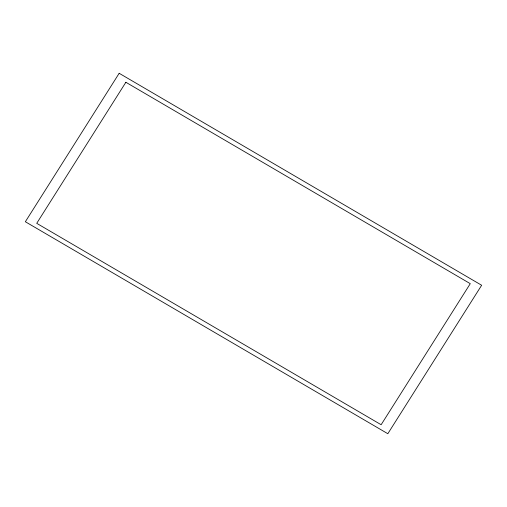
<?xml version="1.0" encoding="UTF-8"?>
<svg xmlns="http://www.w3.org/2000/svg" width="507" height="507" viewBox="0 0 507 507"><rect width="100%" height="100%" fill="white"/><g stroke="black" fill="none" stroke-linecap="round" stroke-linejoin="round"><path stroke-width="0.76" d="M119.17 73.287L25.35 221.743L387.83 433.713L481.65 285.257L119.17 73.287M125.869 82.273L36.726 223.327L381.131 424.727L470.274 283.673L125.869 82.273"/></g></svg>
